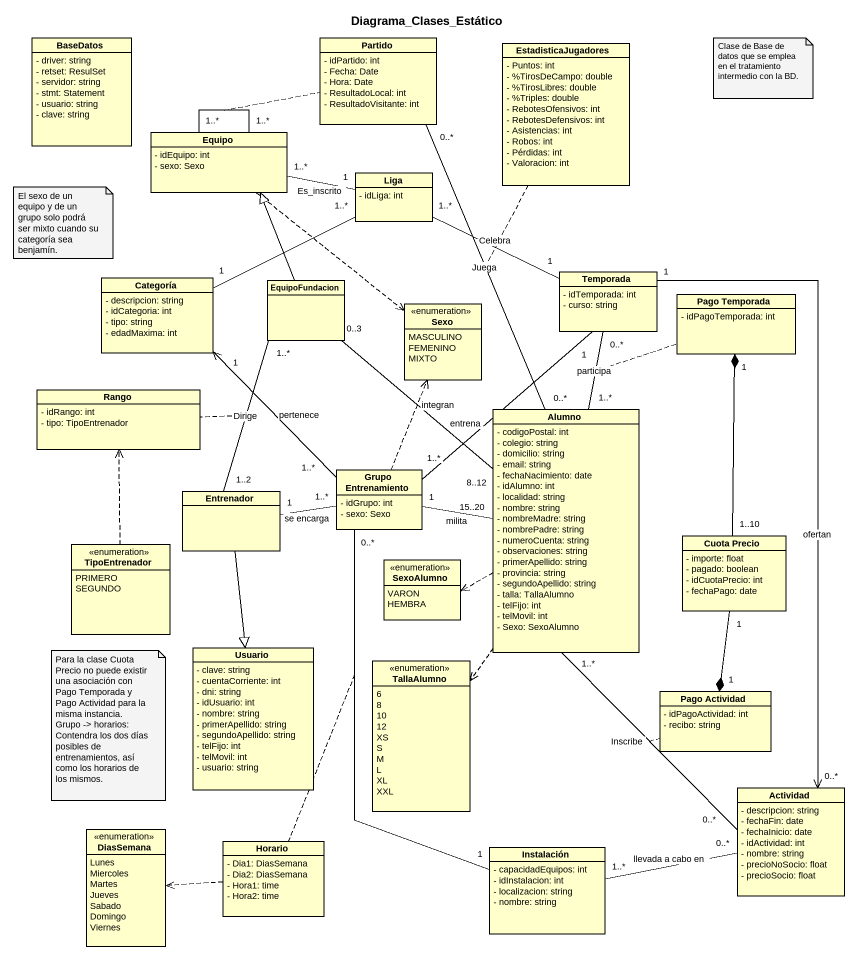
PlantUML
@startuml
title Diagrama_Clases_Estático
hide circle
hide empty members
skinparam classAttributeIconSize 0
class BaseDatos {
  - driver: string
  - retset: ResulSet
  - servidor: string
  - stmt: Statement
  - usuario: string
  - clave: string
}
class Partido {
  - idPartido: int
  - Fecha: Date
  - Hora: Date
  - ResultadoLocal: int
  - ResultadoVisitante: int
}
class EstadisticaJugadores {
  - Puntos: int
  - %TirosDeCampo: double
  - %TirosLibres: double
  - %Triples: double
  - RebotesOfensivos: int
  - RebotesDefensivos: int
  - Asistencias: int
  - Robos: int
  - Pérdidas: int
  - Valoracion: int
}
class Equipo {
  - idEquipo: int
  - sexo: Sexo
}
class Liga {
  - idLiga: int
}
class Categoría {
  - descripcion: string
  - idCategoria: int
  - tipo: string
  - edadMaxima: int
}
class EquipoFundacion
class Temporada {
  - idTemporada: int
  - curso: string
}
enum Sexo {
  MASCULINO
  FEMENINO
  MIXTO
}
class "Pago Temporada" as Pago_Temporada {
  - idPagoTemporada: int
}
class Rango {
  - idRango: int
  - tipo: TipoEntrenador
}
class Alumno {
  - codigoPostal: int
  - colegio: string
  - domicilio: string
  - email: string
  - fechaNacimiento: date
  - idAlumno: int
  - localidad: string
  - nombre: string
  - nombreMadre: string
  - nombrePadre: string
  - numeroCuenta: string
  - observaciones: string
  - primerApellido: string
  - provincia: string
  - segundoApellido: string
  - talla: TallaAlumno
  - telFijo: int
  - telMovil: int
  - Sexo: SexoAlumno
}
class "Grupo Entrenamiento" as Grupo_Entrenamiento {
  - idGrupo: int
  - sexo: Sexo
}
class Entrenador
enum TipoEntrenador {
  PRIMERO
  SEGUNDO
}
enum SexoAlumno {
  VARON
  HEMBRA
}
class "Cuota Precio" as Cuota_Precio {
  - importe: float
  - pagado: boolean
  - idCuotaPrecio: int
  - fechaPago: date
}
class Usuario {
  - clave: string
  - cuentaCorriente: int
  - dni: string
  - idUsuario: int
  - nombre: string
  - primerApellido: string
  - segundoApellido: string
  - telFijo: int
  - telMovil: int
  - usuario: string
}
enum TallaAlumno {
  6
  8
  10
  12
  XS
  S
  M
  L
  XL
  XXL
}
class "Pago Actividad" as Pago_Actividad {
  - idPagoActividad: int
  - recibo: string
}
class Actividad {
  - descripcion: string
  - fechaFin: date
  - fechaInicio: date
  - idActividad: int
  - nombre: string
  - precioNoSocio: float
  - precioSocio: float
}
enum DiasSemana {
  Lunes
  Miercoles
  Martes
  Jueves
  Sabado
  Domingo
  Viernes
}
class Horario {
  - Dia1: DiasSemana
  - Dia2: DiasSemana
  - Hora1: time
  - Hora2: time
}
class Instalación {
  - capacidadEquipos: int
  - idInstalacion: int
  - localizacion: string
  - nombre: string
}
Partido "0..*" -- "0..*" Alumno : Juega
(Partido, Alumno) .. EstadisticaJugadores
Equipo "1..*" -- "1..*" Equipo
(Equipo, Equipo) .. Partido
Equipo ..> Sexo
Liga "1" -left- "1..*" Equipo : Es_inscrito
Liga "1..*" -right- "1" Temporada : Celebra
Categoría "1" -right- "1..*" Liga
EquipoFundacion -up-|> Equipo
Temporada "0..*" -- "1..*" Alumno : participa
(Temporada, Alumno) .. Pago_Temporada
Temporada "1" --> "0..*" Actividad : ofertan
Alumno "8..12" -up- "0..3" EquipoFundacion : integran
Alumno "15..20" -left- "1" Grupo_Entrenamiento : milita
Alumno .left.> SexoAlumno
Alumno ..> TallaAlumno
Alumno "1..*" -- "0..*" Actividad : Inscribe
(Alumno, Actividad) .. Pago_Actividad
Grupo_Entrenamiento "1..*" -up-> "1" Categoría : pertenece
Grupo_Entrenamiento "1..*" -up- "1" Temporada : entrena
Grupo_Entrenamiento .up.> Sexo
Grupo_Entrenamiento "0..*" -- "1" Instalación
(Grupo_Entrenamiento, Instalación) .. Horario
Entrenador "1..2" -up- "1..*" EquipoFundacion : Dirige
(Entrenador, EquipoFundacion) .. Rango
Entrenador "1" -right- "1..*" Grupo_Entrenamiento : se encarga
Entrenador --|> Usuario
TipoEntrenador .up.> Rango
Cuota_Precio "1..10" -up-* "1" Pago_Temporada
Cuota_Precio "1" --* "1" Pago_Actividad
Horario .left.> DiasSemana
Instalación "1..*" -right- "0..*" Actividad : llevada a cabo en
note as N1
  Clase de Base de datos que se emplea en el tratamiento intermedio con la BD.
end note
note as N2
  El sexo de un equipo y de un grupo solo podrá ser mixto cuando su categoría sea benjamín.
end note
note as N3
  Para la clase Cuota Precio no puede existir una asociación con Pago Temporada y Pago Actividad para la misma instancia.
  Grupo -> horarios: Contendra los dos días posibles de entrenamientos, así como los horarios de los mismos.
end note
@enduml
